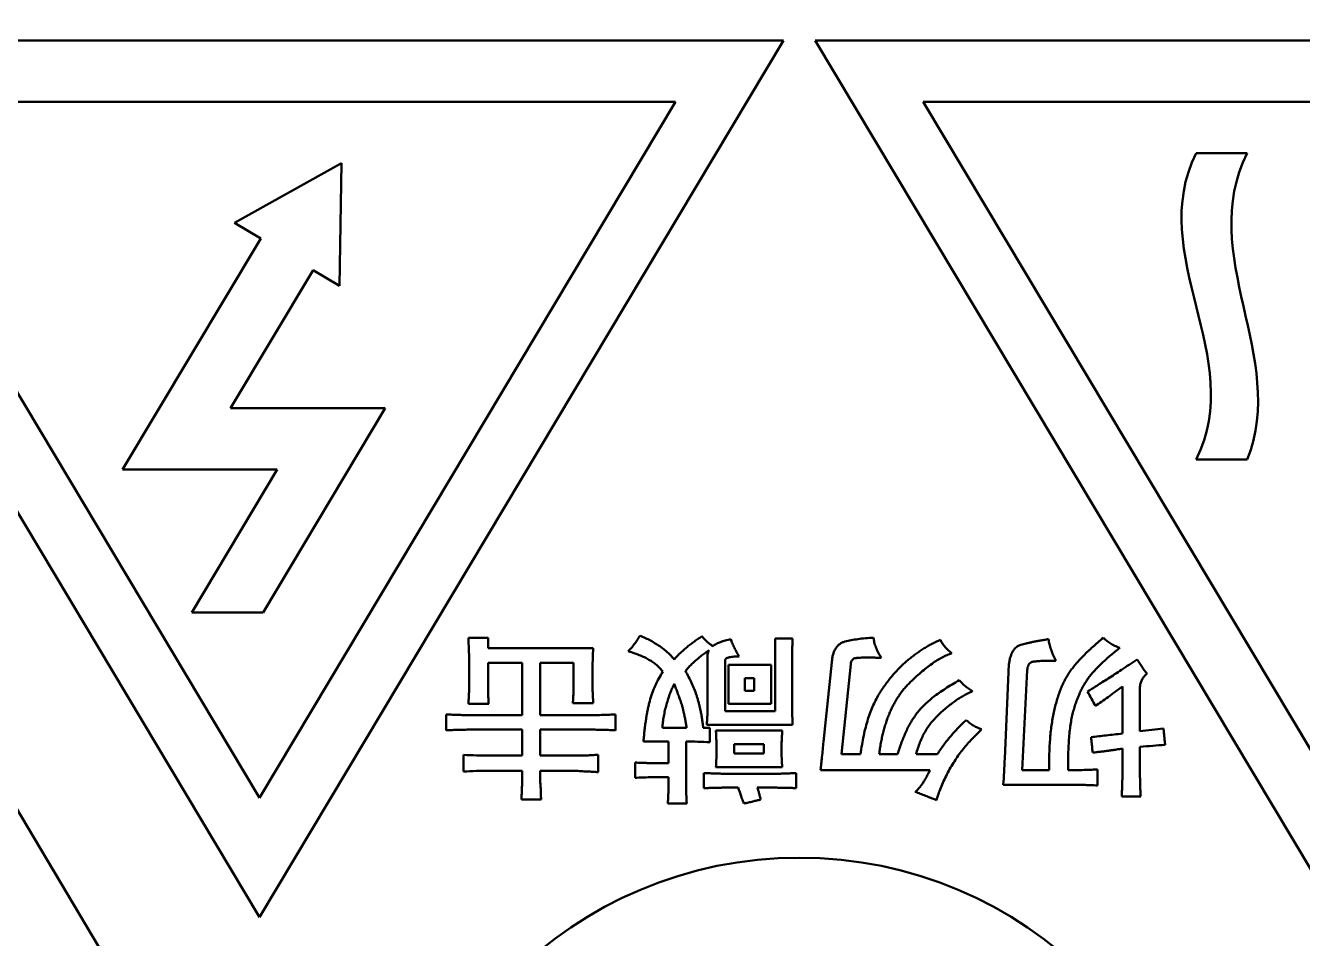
# Model space of a CAD drawing. Header units: millimetres. Extents: x 845401 to 948039, y 511594 to 550263.
# Drawn here: x 914092.44 to 914102.45, y 544575.78 to 544582.93 of the extents above; entities that cross this region are included whole.
import ezdxf

# ---------------------------------------------------------------- set-up
doc = ezdxf.new("R2010")
doc.units = ezdxf.units.MM
doc.layers.add('可见 (ISO)', color=7, linetype='Continuous', lineweight=50)

# ---------------------------------------------------------------- blocks, each defined once
blk = doc.blocks.new('A$C2A4E01FC')
at = {"layer": '可见 (ISO)', "color": 251}
for p, q in [((1739.756, 545.119), (1731.491, 558.935)), ((1733.478, 557.951), (1741.691, 557.951)), ((1737.585, 551.086), (1733.478, 557.951)), ((1741.691, 557.951), (1737.585, 551.086)), ((1741.939, 557.951), (1750.153, 557.951)), ((1746.046, 551.086), (1741.939, 557.951)), ((1737.585, 552.021), (1734.324, 557.471)), ((1734.324, 557.471), (1740.845, 557.471)), ((1740.845, 557.471), (1737.585, 552.021)), ((1746.046, 552.021), (1742.785, 557.471)), ((1742.785, 557.471), (1749.306, 557.471)), ((1744.926, 557.071), (1745.326, 557.071)), ((1737.389, 556.524), (1738.227, 556.991)), ((1738.227, 556.991), (1738.212, 556.031)), ((1737.595, 556.401), (1737.389, 556.524)), ((1736.512, 554.591), (1737.595, 556.401)), ((1738.006, 556.154), (1737.358, 555.071)), ((1738.212, 556.031), (1738.006, 556.154)), ((1737.358, 555.071), (1738.57, 555.071)), ((1738.57, 555.071), (1737.613, 553.471)), ((1745.326, 554.671), (1744.926, 554.671)), ((1737.724, 554.591), (1736.512, 554.591)), ((1737.054, 553.471), (1737.724, 554.591)), ((1737.613, 553.471), (1737.054, 553.471)), ((1739.222, 553.274), (1739.376, 553.274)), ((1739.376, 553.274), (1739.376, 553.192)), ((1741.625, 552.7), (1741.625, 553.268)), ((1741.625, 553.268), (1741.763, 553.268)), ((1739.376, 553.192), (1740.2, 553.192)), ((1741.096, 552.769), (1741.096, 553.129)), ((1739.227, 552.867), (1739.227, 553.097)), ((1739.642, 553.078), (1739.376, 553.078)), ((1739.376, 553.078), (1739.376, 552.867)), ((1739.642, 552.668), (1739.642, 553.078)), ((1740.046, 553.078), (1739.785, 553.078)), ((1739.785, 553.078), (1739.785, 552.668)), ((1740.046, 552.873), (1740.046, 553.078)), ((1740.195, 553.042), (1740.195, 552.873)), ((1741.234, 553.097), (1741.234, 552.7)), ((1741.26, 553.061), (1741.594, 553.061)), ((1741.26, 552.756), (1741.26, 553.061)), ((1741.594, 553.061), (1741.594, 552.756)), ((1741.758, 553.086), (1741.758, 552.775)), ((1742.004, 552.459), (1742.069, 553.082)), ((1742.218, 553.068), (1742.147, 552.362)), ((1743.425, 552.327), (1743.458, 553.066)), ((1741.387, 552.958), (1741.462, 552.958)), ((1741.387, 552.859), (1741.387, 552.958)), ((1741.462, 552.958), (1741.462, 552.859)), ((1743.601, 553.02), (1743.563, 552.236)), ((1741.462, 552.859), (1741.387, 552.859)), ((1744.347, 552.523), (1744.347, 552.892)), ((1744.485, 552.889), (1744.485, 552.542)), ((1739.381, 552.756), (1739.222, 552.756)), ((1740.2, 552.761), (1740.041, 552.761)), ((1741.594, 552.756), (1741.26, 552.756)), ((1739.047, 552.548), (1739.047, 552.673)), ((1739.253, 552.668), (1739.642, 552.668)), ((1739.785, 552.668), (1740.165, 552.668)), ((1740.375, 552.673), (1740.375, 552.548)), ((1741.234, 552.7), (1741.625, 552.7)), ((1739.642, 552.554), (1739.253, 552.554)), ((1739.642, 552.351), (1739.642, 552.554)), ((1740.171, 552.554), (1739.785, 552.554)), ((1739.785, 552.554), (1739.785, 552.351)), ((1740.932, 552.569), (1740.742, 552.569)), ((1741.063, 552.569), (1741.114, 552.569)), ((1741.763, 552.592), (1741.09, 552.592)), ((1741.114, 552.569), (1741.114, 552.456)), ((1741.161, 552.548), (1741.681, 552.548)), ((1740.79, 552.461), (1740.593, 552.461)), ((1740.79, 552.291), (1740.79, 552.461)), ((1740.928, 552.461), (1740.928, 552.125)), ((1741.305, 552.439), (1741.538, 552.439)), ((1741.305, 552.367), (1741.305, 552.439)), ((1741.538, 552.439), (1741.538, 552.367)), ((1739.183, 552.226), (1739.183, 552.356)), ((1739.384, 552.351), (1739.642, 552.351)), ((1739.785, 552.351), (1740.051, 552.351)), ((1740.238, 552.356), (1740.238, 552.221)), ((1741.538, 552.367), (1741.305, 552.367)), ((1742.147, 552.362), (1742.295, 552.362)), ((1742.442, 552.362), (1742.586, 552.362)), ((1742.731, 552.362), (1742.896, 552.362)), ((1744.347, 552.196), (1744.347, 552.406)), ((1744.485, 552.419), (1744.485, 552.201)), ((1739.642, 552.232), (1739.384, 552.232)), ((1739.642, 552.136), (1739.642, 552.232)), ((1740.055, 552.232), (1739.785, 552.232)), ((1739.785, 552.232), (1739.785, 552.137)), ((1740.528, 552.177), (1740.528, 552.296)), ((1741.681, 552.259), (1741.161, 552.259)), ((1742.839, 552.237), (1741.982, 552.237)), ((1743.563, 552.236), (1743.774, 552.236)), ((1744.152, 552.242), (1744.152, 552.117)), ((1741.068, 552.095), (1741.068, 552.214)), ((1741.248, 552.209), (1741.63, 552.209)), ((1741.791, 552.214), (1741.791, 552.095)), ((1743.937, 552.122), (1743.414, 552.122)), ((1744.491, 552.03), (1744.342, 552.03)), ((1739.791, 552.008), (1739.637, 552.008)), ((1740.933, 551.975), (1740.784, 551.975))]:
    blk.add_line(p, q, dxfattribs=at)
for centre, radius in [((1742.3, 551.351), 28), ((1742.3, 551.351), 19.758), ((1741.815, 548.351), 3.2)]:
    blk.add_circle(centre, radius, dxfattribs=at)
for points in [[(1744.926, 554.671), (1745.326, 555.471), (1744.526, 556.271), (1744.926, 557.071)], [(1745.326, 557.071), (1744.926, 556.271), (1745.646, 555.471), (1745.326, 554.671)]]:
    blk.add_open_spline(points, degree=3, dxfattribs=at)
for points, knots in [([(1739.227, 553.097), (1739.227, 553.126), (1739.226, 553.185), (1739.223, 553.244), (1739.222, 553.274)], [0, 0, 0, 0, 0.0000879939, 0.0001770924, 0.0001770924, 0.0001770924, 0.0001770924]), ([(1740.473, 553.168), (1740.482, 553.177), (1740.499, 553.193), (1740.523, 553.223), (1740.546, 553.255), (1740.559, 553.278), (1740.566, 553.29)], [0, 0, 0, 0, 0.0000354216, 0.0000727702, 0.0001121196, 0.0001537308, 0.0001537308, 0.0001537308, 0.0001537308]), ([(1740.566, 553.29), (1740.58, 553.284), (1740.609, 553.272), (1740.649, 553.252), (1740.686, 553.23), (1740.721, 553.208), (1740.753, 553.184), (1740.783, 553.159), (1740.81, 553.133), (1740.826, 553.114), (1740.834, 553.104)], [0, 0, 0, 0, 0.0000467652, 0.0000914556, 0.0001345569, 0.000175907, 0.0002160445, 0.0002545614, 0.0002922208, 0.0003287797, 0.0003287797, 0.0003287797, 0.0003287797]), ([(1740.834, 553.104), (1740.841, 553.112), (1740.855, 553.128), (1740.878, 553.15), (1740.903, 553.173), (1740.929, 553.196), (1740.957, 553.218), (1740.987, 553.24), (1741.018, 553.263), (1741.04, 553.277), (1741.052, 553.285)], [0, 0, 0, 0, 0.0000310585, 0.000063109, 0.0000964965, 0.0001311345, 0.0001671725, 0.0002042576, 0.0002428423, 0.0002829561, 0.0002829561, 0.0002829561, 0.0002829561]), ([(1741.052, 553.285), (1741.058, 553.278), (1741.064, 553.271), (1741.071, 553.264), (1741.078, 553.257), (1741.086, 553.25), (1741.093, 553.243), (1741.102, 553.236), (1741.11, 553.229), (1741.119, 553.222), (1741.125, 553.217), (1741.131, 553.212), (1741.137, 553.207)], [0, 0, 0, 0, 0.0000285649, 0.0000285649, 0.0000285649, 0.0000591682, 0.0000591682, 0.0000591682, 0.0000919283, 0.0000919283, 0.0000919283, 0.0001154165, 0.0001154165, 0.0001154165, 0.0001154165]), ([(1741.137, 553.207), (1741.146, 553.215), (1741.156, 553.221), (1741.167, 553.226), (1741.177, 553.232), (1741.188, 553.236), (1741.198, 553.24), (1741.21, 553.245), (1741.223, 553.249), (1741.235, 553.252), (1741.249, 553.256), (1741.264, 553.26), (1741.278, 553.263)], [0, 0, 0, 0, 0.0000352019, 0.0000352019, 0.0000352019, 0.0000693498, 0.0000693498, 0.0000693498, 0.000108195, 0.000108195, 0.000108195, 0.0001518657, 0.0001518657, 0.0001518657, 0.0001518657]), ([(1741.278, 553.263), (1741.282, 553.252), (1741.291, 553.229), (1741.307, 553.195), (1741.324, 553.161), (1741.336, 553.139), (1741.343, 553.127)], [0, 0, 0, 0, 0.0000359717, 0.000073135, 0.0001111976, 0.0001504894, 0.0001504894, 0.0001504894, 0.0001504894]), ([(1741.763, 553.268), (1741.762, 553.251), (1741.761, 553.217), (1741.759, 553.169), (1741.758, 553.126), (1741.758, 553.098), (1741.758, 553.086)], [0, 0, 0, 0, 0.0000532109, 0.0001014638, 0.0001445376, 0.0001826603, 0.0001826603, 0.0001826603, 0.0001826603]), ([(1742.069, 553.082), (1742.071, 553.093), (1742.073, 553.113), (1742.079, 553.143), (1742.089, 553.168), (1742.1, 553.191), (1742.114, 553.21), (1742.132, 553.225), (1742.151, 553.237), (1742.181, 553.247), (1742.223, 553.255), (1742.276, 553.264), (1742.335, 553.27), (1742.376, 553.273), (1742.397, 553.274)], [0, 0, 0, 0, 0.0000323115, 0.0000616457, 0.0000884088, 0.0001129108, 0.0001359192, 0.0001579067, 0.0001801056, 0.0002027606, 0.000251636, 0.0003048695, 0.0003630326, 0.0004258423, 0.0004258423, 0.0004258423, 0.0004258423]), ([(1742.295, 552.362), (1742.299, 552.387), (1742.306, 552.436), (1742.319, 552.507), (1742.335, 552.573), (1742.352, 552.635), (1742.372, 552.693), (1742.394, 552.746), (1742.418, 552.795), (1742.444, 552.84), (1742.471, 552.881), (1742.499, 552.92), (1742.527, 552.956), (1742.556, 552.991), (1742.586, 553.024), (1742.616, 553.054), (1742.646, 553.083), (1742.678, 553.109), (1742.709, 553.133), (1742.74, 553.156), (1742.771, 553.177), (1742.801, 553.196), (1742.831, 553.214), (1742.862, 553.23), (1742.891, 553.245), (1742.911, 553.253), (1742.921, 553.257)], [0, 0, 0, 0, 0.000076047, 0.000147981, 0.000216115, 0.000280583, 0.000341347, 0.000398789, 0.000453039, 0.000504359, 0.000553537, 0.000601369, 0.000647627, 0.000692822, 0.000736708, 0.000779375, 0.000821199, 0.000861832, 0.000901461, 0.000939768, 0.000977124, 0.001013231, 0.001048127, 0.001082216, 0.00111528, 0.001147378, 0.001147378, 0.001147378, 0.001147378]), ([(1742.397, 553.274), (1742.398, 553.268), (1742.399, 553.256), (1742.403, 553.238), (1742.408, 553.219), (1742.415, 553.2), (1742.424, 553.18), (1742.434, 553.159), (1742.445, 553.138), (1742.454, 553.124), (1742.458, 553.116)], [0, 0, 0, 0, 0.0000174152, 0.0000358797, 0.000055335, 0.0000758146, 0.0000974628, 0.0001202652, 0.0001443658, 0.0001698911, 0.0001698911, 0.0001698911, 0.0001698911]), ([(1742.921, 553.257), (1742.925, 553.249), (1742.934, 553.231), (1742.954, 553.206), (1742.979, 553.178), (1742.999, 553.161), (1743.01, 553.152)], [0, 0, 0, 0, 0.0000277842, 0.0000598213, 0.000096631, 0.0001384181, 0.0001384181, 0.0001384181, 0.0001384181]), ([(1743.458, 553.066), (1743.459, 553.076), (1743.462, 553.096), (1743.47, 553.124), (1743.478, 553.148), (1743.489, 553.169), (1743.502, 553.187), (1743.516, 553.202), (1743.533, 553.212), (1743.552, 553.219), (1743.572, 553.224), (1743.594, 553.23), (1743.619, 553.235), (1743.645, 553.241), (1743.673, 553.246), (1743.703, 553.252), (1743.735, 553.257), (1743.757, 553.261), (1743.768, 553.263)], [0, 0, 0, 0, 0.0000314808, 0.0000601659, 0.0000858045, 0.0001091701, 0.0001308098, 0.0001508825, 0.0001703963, 0.0001898004, 0.0002106546, 0.000233303, 0.0002579548, 0.0002844591, 0.0003129779, 0.0003435167, 0.0003758775, 0.0004103003, 0.0004103003, 0.0004103003, 0.0004103003]), ([(1743.768, 553.263), (1743.77, 553.249), (1743.776, 553.222), (1743.788, 553.18), (1743.804, 553.137), (1743.818, 553.109), (1743.825, 553.094)], [0, 0, 0, 0, 0.0000409332, 0.0000842065, 0.000129767, 0.0001778946, 0.0001778946, 0.0001778946, 0.0001778946]), ([(1743.774, 552.236), (1743.774, 552.258), (1743.773, 552.302), (1743.774, 552.367), (1743.777, 552.429), (1743.781, 552.488), (1743.786, 552.545), (1743.794, 552.6), (1743.802, 552.652), (1743.812, 552.702), (1743.824, 552.749), (1743.836, 552.794), (1743.851, 552.836), (1743.865, 552.876), (1743.882, 552.914), (1743.899, 552.949), (1743.918, 552.981), (1743.939, 553.012), (1743.961, 553.042), (1743.986, 553.072), (1744.014, 553.104), (1744.045, 553.136), (1744.079, 553.169), (1744.116, 553.203), (1744.156, 553.238), (1744.183, 553.262), (1744.198, 553.274)], [0, 0, 0, 0, 0.000066856, 0.000131448, 0.000193398, 0.000253158, 0.000310584, 0.000365739, 0.000418656, 0.000469401, 0.000518044, 0.000564809, 0.000609375, 0.000652144, 0.000693165, 0.000732383, 0.000770108, 0.000806276, 0.000843128, 0.000882413, 0.000924498, 0.000969152, 0.001016573, 0.001066794, 0.001119999, 0.001175929, 0.001175929, 0.001175929, 0.001175929]), ([(1744.198, 553.274), (1744.206, 553.266), (1744.222, 553.25), (1744.252, 553.23), (1744.287, 553.21), (1744.313, 553.2), (1744.327, 553.194)], [0, 0, 0, 0, 0.0000325217, 0.0000687684, 0.0001087011, 0.0001529981, 0.0001529981, 0.0001529981, 0.0001529981]), ([(1740.2, 553.192), (1740.199, 553.166), (1740.196, 553.116), (1740.195, 553.066), (1740.195, 553.042)], [0, 0, 0, 0, 0.0000769726, 0.0001499338, 0.0001499338, 0.0001499338, 0.0001499338]), ([(1740.746, 553.009), (1740.74, 553.017), (1740.726, 553.034), (1740.701, 553.056), (1740.675, 553.077), (1740.645, 553.098), (1740.61, 553.117), (1740.57, 553.135), (1740.524, 553.152), (1740.491, 553.163), (1740.473, 553.168)], [0, 0, 0, 0, 0.0000313877, 0.00006389, 0.0000975969, 0.00013288, 0.0001714548, 0.0002150375, 0.0002639586, 0.0003180704, 0.0003180704, 0.0003180704, 0.0003180704]), ([(1741.109, 553.176), (1741.099, 553.17), (1741.089, 553.163), (1741.079, 553.156), (1741.069, 553.149), (1741.059, 553.141), (1741.049, 553.134), (1741.039, 553.126), (1741.029, 553.118), (1741.02, 553.11), (1741.01, 553.103), (1741.001, 553.095), (1740.993, 553.087), (1740.984, 553.079), (1740.975, 553.071), (1740.967, 553.063), (1740.959, 553.055), (1740.952, 553.047), (1740.944, 553.038), (1740.937, 553.03), (1740.929, 553.022), (1740.922, 553.014)], [0, 0, 0, 0, 0.0000358777, 0.0000358777, 0.0000358777, 0.0000740477, 0.0000740477, 0.0000740477, 0.0001112877, 0.0001112877, 0.0001112877, 0.0001470778, 0.0001470778, 0.0001470778, 0.0001819226, 0.0001819226, 0.0001819226, 0.0002157437, 0.0002157437, 0.0002157437, 0.0002486061, 0.0002486061, 0.0002486061, 0.0002486061]), ([(1741.096, 553.129), (1741.096, 553.137), (1741.097, 553.153), (1741.104, 553.168), (1741.108, 553.176), (1741.109, 553.176)], [0, 0, 0, 0, 0.00002339057, 0.00004617192, 0.00004964527, 0.00004964527, 0.00004964527, 0.00004964527]), ([(1741.343, 553.127), (1741.334, 553.127), (1741.318, 553.127), (1741.296, 553.126), (1741.277, 553.123), (1741.262, 553.12), (1741.25, 553.116), (1741.241, 553.111), (1741.235, 553.104), (1741.234, 553.099), (1741.234, 553.097)], [0, 0, 0, 0, 0.0000255685, 0.0000478816, 0.0000668055, 0.0000826163, 0.0000951402, 0.0001052173, 0.0001132685, 0.0001206706, 0.0001206706, 0.0001206706, 0.0001206706]), ([(1743.01, 553.152), (1742.997, 553.148), (1742.972, 553.139), (1742.934, 553.12), (1742.895, 553.097), (1742.854, 553.07), (1742.811, 553.038), (1742.767, 553.002), (1742.722, 552.961), (1742.683, 552.924), (1742.652, 552.892), (1742.63, 552.866), (1742.609, 552.838), (1742.589, 552.81), (1742.571, 552.78), (1742.553, 552.748), (1742.537, 552.716), (1742.522, 552.682), (1742.507, 552.646), (1742.495, 552.61), (1742.483, 552.572), (1742.472, 552.532), (1742.463, 552.492), (1742.454, 552.45), (1742.447, 552.406), (1742.444, 552.377), (1742.442, 552.362)], [0, 0, 0, 0, 0.000038899, 0.000080899, 0.000126286, 0.000175459, 0.000228422, 0.00028545, 0.000346551, 0.000411937, 0.000445729, 0.000479902, 0.000514253, 0.000549038, 0.00058429, 0.000620151, 0.000656527, 0.000693764, 0.000731926, 0.000770545, 0.000810407, 0.00085117, 0.000892781, 0.000935628, 0.000979435, 0.001024516, 0.001024516, 0.001024516, 0.001024516]), ([(1744.327, 553.194), (1744.315, 553.185), (1744.292, 553.167), (1744.258, 553.139), (1744.227, 553.112), (1744.197, 553.085), (1744.169, 553.058), (1744.143, 553.032), (1744.12, 553.006), (1744.097, 552.98), (1744.077, 552.953), (1744.058, 552.924), (1744.04, 552.894), (1744.022, 552.861), (1744.007, 552.826), (1743.992, 552.789), (1743.978, 552.751), (1743.965, 552.709), (1743.954, 552.665), (1743.944, 552.617), (1743.937, 552.564), (1743.93, 552.507), (1743.926, 552.445), (1743.923, 552.379), (1743.922, 552.309), (1743.922, 552.261), (1743.923, 552.236)], [0, 0, 0, 0, 0.000045078, 0.00008858, 0.00013053, 0.000170663, 0.00020901, 0.000245747, 0.000280916, 0.000314705, 0.000348103, 0.000382411, 0.000418086, 0.000454881, 0.000493168, 0.000532753, 0.000573899, 0.000616612, 0.000662164, 0.00071137, 0.000764725, 0.000822188, 0.000883791, 0.000949826, 0.001019928, 0.00109456, 0.00109456, 0.00109456, 0.00109456]), ([(1742.458, 553.116), (1742.444, 553.117), (1742.417, 553.118), (1742.379, 553.118), (1742.346, 553.118), (1742.318, 553.118), (1742.294, 553.118), (1742.275, 553.116), (1742.261, 553.115), (1742.249, 553.113), (1742.237, 553.107), (1742.227, 553.097), (1742.221, 553.084), (1742.219, 553.074), (1742.218, 553.068)], [0, 0, 0, 0, 0.0000426015, 0.0000804586, 0.0001135799, 0.0001419697, 0.0001654296, 0.0001843959, 0.0001984812, 0.0002079643, 0.0002217643, 0.0002352933, 0.0002496465, 0.0002659138, 0.0002659138, 0.0002659138, 0.0002659138]), ([(1743.825, 553.094), (1743.812, 553.094), (1743.788, 553.094), (1743.755, 553.094), (1743.725, 553.093), (1743.699, 553.092), (1743.678, 553.09), (1743.66, 553.088), (1743.646, 553.086), (1743.634, 553.083), (1743.621, 553.075), (1743.611, 553.061), (1743.603, 553.042), (1743.602, 553.027), (1743.601, 553.02)], [0, 0, 0, 0, 0.000037775, 0.0000714267, 0.0001011623, 0.000126788, 0.0001485246, 0.0001663961, 0.0001802076, 0.0001900747, 0.000206005, 0.0002229325, 0.0002426732, 0.0002663257, 0.0002663257, 0.0002663257, 0.0002663257]), ([(1744.074, 552.854), (1744.086, 552.861), (1744.11, 552.875), (1744.148, 552.899), (1744.191, 552.926), (1744.237, 552.956), (1744.288, 552.988), (1744.343, 553.025), (1744.402, 553.063), (1744.443, 553.09), (1744.464, 553.104)], [0, 0, 0, 0, 0.0000399303, 0.0000848133, 0.0001351783, 0.0001903939, 0.0002510319, 0.0003165246, 0.0003875028, 0.0004634509, 0.0004634509, 0.0004634509, 0.0004634509]), ([(1744.464, 553.104), (1744.471, 553.093), (1744.483, 553.072), (1744.503, 553.042), (1744.521, 553.015), (1744.534, 553), (1744.54, 552.992)], [0, 0, 0, 0, 0.0000390956, 0.0000747129, 0.0001069644, 0.0001355817, 0.0001355817, 0.0001355817, 0.0001355817]), ([(1740.593, 552.461), (1740.595, 552.477), (1740.598, 552.508), (1740.603, 552.553), (1740.608, 552.596), (1740.614, 552.636), (1740.62, 552.675), (1740.627, 552.711), (1740.635, 552.745), (1740.645, 552.788), (1740.661, 552.839), (1740.685, 552.898), (1740.713, 552.955), (1740.735, 552.991), (1740.746, 553.009)], [0, 0, 0, 0, 0.0000475247, 0.0000930552, 0.0001363759, 0.0001777321, 0.0002169057, 0.0002539512, 0.0002890549, 0.0003220864, 0.0003858871, 0.0004493237, 0.0005130035, 0.0005773319, 0.0005773319, 0.0005773319, 0.0005773319]), ([(1740.922, 553.014), (1740.931, 552.998), (1740.948, 552.968), (1740.971, 552.921), (1740.991, 552.873), (1741.007, 552.833), (1741.017, 552.799), (1741.025, 552.772), (1741.032, 552.743), (1741.04, 552.712), (1741.046, 552.679), (1741.052, 552.644), (1741.058, 552.608), (1741.061, 552.582), (1741.063, 552.569)], [0, 0, 0, 0, 0.0000527255, 0.0001047619, 0.0001565173, 0.0002077356, 0.000234112, 0.0002623992, 0.000292317, 0.0003239907, 0.0003575528, 0.0003928997, 0.0004302101, 0.0004692941, 0.0004692941, 0.0004692941, 0.0004692941]), ([(1742.586, 552.362), (1742.591, 552.378), (1742.601, 552.409), (1742.616, 552.455), (1742.634, 552.498), (1742.652, 552.54), (1742.671, 552.579), (1742.692, 552.616), (1742.714, 552.65), (1742.737, 552.683), (1742.764, 552.715), (1742.794, 552.747), (1742.829, 552.779), (1742.868, 552.811), (1742.912, 552.843), (1742.96, 552.876), (1743.013, 552.909), (1743.05, 552.93), (1743.069, 552.941)], [0, 0, 0, 0, 0.0000503561, 0.0000986801, 0.0001455744, 0.0001907761, 0.0002345474, 0.0002768066, 0.0003178242, 0.0003576462, 0.0003982821, 0.0004420933, 0.0004894441, 0.0005402062, 0.0005946784, 0.0006529793, 0.0007150305, 0.0007811869, 0.0007811869, 0.0007811869, 0.0007811869]), ([(1743.069, 552.941), (1743.076, 552.934), (1743.089, 552.919), (1743.113, 552.897), (1743.142, 552.876), (1743.163, 552.862), (1743.173, 552.855)], [0, 0, 0, 0, 0.0000285582, 0.000060646, 0.000096197, 0.0001356149, 0.0001356149, 0.0001356149, 0.0001356149]), ([(1744.54, 552.992), (1744.535, 552.988), (1744.527, 552.98), (1744.516, 552.968), (1744.507, 552.955), (1744.499, 552.942), (1744.493, 552.929), (1744.489, 552.916), (1744.486, 552.903), (1744.485, 552.894), (1744.485, 552.889)], [0, 0, 0, 0, 0.0000177707, 0.0000345505, 0.0000501634, 0.0000651411, 0.0000794259, 0.0000932365, 0.0001066877, 0.0001201009, 0.0001201009, 0.0001201009, 0.0001201009]), ([(1739.222, 552.756), (1739.222, 552.763), (1739.223, 552.776), (1739.224, 552.794), (1739.225, 552.811), (1739.226, 552.825), (1739.226, 552.839), (1739.227, 552.85), (1739.227, 552.859), (1739.227, 552.865), (1739.227, 552.867)], [0, 0, 0, 0, 0.0000204369, 0.0000388174, 0.0000555281, 0.0000703869, 0.0000833831, 0.0000947236, 0.0001039984, 0.0001116224, 0.0001116224, 0.0001116224, 0.0001116224]), ([(1739.376, 552.867), (1739.376, 552.861), (1739.376, 552.846), (1739.377, 552.822), (1739.379, 552.791), (1739.38, 552.768), (1739.381, 552.756)], [0, 0, 0, 0, 0.0000187537, 0.0000437053, 0.0000746545, 0.0001116176, 0.0001116176, 0.0001116176, 0.0001116176]), ([(1740.041, 552.761), (1740.041, 552.769), (1740.042, 552.782), (1740.043, 552.801), (1740.044, 552.819), (1740.045, 552.834), (1740.045, 552.847), (1740.046, 552.857), (1740.046, 552.866), (1740.046, 552.871), (1740.046, 552.873)], [0, 0, 0, 0, 0.0000214656, 0.0000408744, 0.0000579969, 0.0000730617, 0.000086058, 0.0000967809, 0.0001052317, 0.0001116195, 0.0001116195, 0.0001116195, 0.0001116195]), ([(1740.195, 552.873), (1740.195, 552.871), (1740.195, 552.866), (1740.195, 552.857), (1740.196, 552.847), (1740.196, 552.834), (1740.197, 552.819), (1740.198, 552.802), (1740.199, 552.782), (1740.2, 552.769), (1740.2, 552.761)], [0, 0, 0, 0, 0.0000063866, 0.0000148434, 0.0000253584, 0.0000383523, 0.0000534142, 0.0000705336, 0.0000899388, 0.0001116061, 0.0001116061, 0.0001116061, 0.0001116061]), ([(1740.742, 552.569), (1740.743, 552.584), (1740.746, 552.614), (1740.753, 552.659), (1740.762, 552.705), (1740.774, 552.751), (1740.788, 552.796), (1740.802, 552.838), (1740.818, 552.878), (1740.83, 552.902), (1740.836, 552.914)], [0, 0, 0, 0, 0.0000443516, 0.0000898609, 0.0001366079, 0.000184604, 0.0002318608, 0.0002765079, 0.000318825, 0.0003584501, 0.0003584501, 0.0003584501, 0.0003584501]), ([(1740.836, 552.914), (1740.839, 552.904), (1740.846, 552.884), (1740.858, 552.852), (1740.87, 552.818), (1740.881, 552.788), (1740.89, 552.762), (1740.897, 552.741), (1740.903, 552.717), (1740.909, 552.691), (1740.915, 552.664), (1740.921, 552.634), (1740.927, 552.602), (1740.93, 552.581), (1740.932, 552.569)], [0, 0, 0, 0, 0.0000316954, 0.0000658043, 0.0001018142, 0.0001402378, 0.0001609756, 0.0001836104, 0.0002079715, 0.0002344792, 0.0002627505, 0.0002930403, 0.0003250773, 0.0003593503, 0.0003593503, 0.0003593503, 0.0003593503]), ([(1743.173, 552.855), (1743.163, 552.85), (1743.141, 552.84), (1743.109, 552.824), (1743.077, 552.805), (1743.045, 552.784), (1743.012, 552.76), (1742.979, 552.735), (1742.946, 552.707), (1742.913, 552.678), (1742.881, 552.646), (1742.851, 552.612), (1742.824, 552.576), (1742.8, 552.537), (1742.779, 552.497), (1742.76, 552.454), (1742.744, 552.409), (1742.735, 552.378), (1742.731, 552.362)], [0, 0, 0, 0, 0.0000348475, 0.0000705966, 0.0001078006, 0.0001465417, 0.0001865572, 0.0002281309, 0.0002712813, 0.0003159316, 0.0003612333, 0.0004063679, 0.0004514419, 0.000496818, 0.0005426122, 0.0005893814, 0.0006370774, 0.0006859167, 0.0006859167, 0.0006859167, 0.0006859167]), ([(1744.135, 552.74), (1744.126, 552.758), (1744.106, 552.797), (1744.085, 552.835), (1744.074, 552.854)], [0, 0, 0, 0, 0.0000634034, 0.0001295309, 0.0001295309, 0.0001295309, 0.0001295309]), ([(1744.347, 552.892), (1744.328, 552.878), (1744.291, 552.85), (1744.236, 552.81), (1744.185, 552.773), (1744.151, 552.75), (1744.135, 552.74)], [0, 0, 0, 0, 0.0000722442, 0.0001400846, 0.0002030353, 0.0002616171, 0.0002616171, 0.0002616171, 0.0002616171]), ([(1741.09, 552.592), (1741.091, 552.606), (1741.093, 552.633), (1741.095, 552.677), (1741.096, 552.722), (1741.096, 552.753), (1741.096, 552.769)], [0, 0, 0, 0, 0.0000406625, 0.0000837535, 0.0001292971, 0.000177097, 0.000177097, 0.000177097, 0.000177097]), ([(1741.758, 552.775), (1741.758, 552.762), (1741.758, 552.735), (1741.759, 552.692), (1741.761, 552.644), (1741.762, 552.61), (1741.763, 552.592)], [0, 0, 0, 0, 0.0000377089, 0.0000807806, 0.0001290313, 0.0001826515, 0.0001826515, 0.0001826515, 0.0001826515]), ([(1739.047, 552.673), (1739.063, 552.672), (1739.097, 552.671), (1739.148, 552.669), (1739.2, 552.668), (1739.235, 552.668), (1739.253, 552.668)], [0, 0, 0, 0, 0.0000495055, 0.0001002293, 0.0001527802, 0.0002065626, 0.0002065626, 0.0002065626, 0.0002065626]), ([(1740.165, 552.668), (1740.184, 552.668), (1740.222, 552.668), (1740.276, 552.669), (1740.327, 552.671), (1740.359, 552.672), (1740.375, 552.673)], [0, 0, 0, 0, 0.0000574913, 0.0001116905, 0.0001624144, 0.0002098617, 0.0002098617, 0.0002098617, 0.0002098617]), ([(1742.896, 552.362), (1742.913, 552.386), (1742.946, 552.435), (1743.002, 552.504), (1743.06, 552.569), (1743.103, 552.609), (1743.124, 552.629)], [0, 0, 0, 0, 0.0000886928, 0.0001765599, 0.000264162, 0.0003516576, 0.0003516576, 0.0003516576, 0.0003516576]), ([(1743.124, 552.629), (1743.133, 552.621), (1743.151, 552.605), (1743.181, 552.585), (1743.212, 552.569), (1743.234, 552.561), (1743.244, 552.557)], [0, 0, 0, 0, 0.0000366123, 0.0000722621, 0.0001072387, 0.000141949, 0.000141949, 0.000141949, 0.000141949]), ([(1739.253, 552.554), (1739.235, 552.554), (1739.2, 552.554), (1739.147, 552.553), (1739.096, 552.551), (1739.063, 552.549), (1739.047, 552.548)], [0, 0, 0, 0, 0.0000543991, 0.0001069523, 0.0001576677, 0.0002065645, 0.0002065645, 0.0002065645, 0.0002065645]), ([(1740.375, 552.548), (1740.36, 552.549), (1740.328, 552.551), (1740.278, 552.553), (1740.225, 552.554), (1740.189, 552.554), (1740.171, 552.554)], [0, 0, 0, 0, 0.0000464238, 0.0000961057, 0.0001486548, 0.000204492, 0.000204492, 0.000204492, 0.000204492]), ([(1741.167, 552.403), (1741.167, 552.414), (1741.166, 552.437), (1741.165, 552.472), (1741.164, 552.509), (1741.162, 552.535), (1741.161, 552.548)], [0, 0, 0, 0, 0.0000331774, 0.0000684278, 0.0001053485, 0.0001443587, 0.0001443587, 0.0001443587, 0.0001443587]), ([(1741.681, 552.548), (1741.681, 552.533), (1741.679, 552.506), (1741.677, 552.466), (1741.676, 552.431), (1741.676, 552.408), (1741.676, 552.398)], [0, 0, 0, 0, 0.0000431374, 0.0000823235, 0.0001179867, 0.0001499287, 0.0001499287, 0.0001499287, 0.0001499287]), ([(1743.244, 552.557), (1743.23, 552.542), (1743.201, 552.515), (1743.161, 552.473), (1743.125, 552.433), (1743.091, 552.392), (1743.06, 552.35), (1743.03, 552.305), (1743, 552.256), (1742.972, 552.204), (1742.946, 552.151), (1742.924, 552.099), (1742.905, 552.05), (1742.895, 552.018), (1742.89, 552.002)], [0, 0, 0, 0, 0.0000611682, 0.0001189864, 0.0001736594, 0.0002251228, 0.0002766095, 0.0003309458, 0.0003884425, 0.0004491242, 0.0005093215, 0.0005657067, 0.0006183086, 0.0006671414, 0.0006671414, 0.0006671414, 0.0006671414]), ([(1744.102, 552.495), (1744.142, 552.5), (1744.223, 552.51), (1744.305, 552.518), (1744.347, 552.523)], [0, 0, 0, 0, 0.0001203055, 0.0002471634, 0.0002471634, 0.0002471634, 0.0002471634]), ([(1744.485, 552.542), (1744.516, 552.546), (1744.578, 552.553), (1744.639, 552.56), (1744.67, 552.564)], [0, 0, 0, 0, 0.00009316, 0.0001857062, 0.0001857062, 0.0001857062, 0.0001857062]), ([(1744.67, 552.564), (1744.671, 552.552), (1744.673, 552.528), (1744.676, 552.494), (1744.679, 552.464), (1744.681, 552.444), (1744.682, 552.435)], [0, 0, 0, 0, 0.0000370303, 0.0000709639, 0.0001018208, 0.0001293563, 0.0001293563, 0.0001293563, 0.0001293563]), ([(1741.114, 552.456), (1741.082, 552.457), (1741.02, 552.46), (1740.958, 552.461), (1740.928, 552.461)], [0, 0, 0, 0, 0.0000940418, 0.0001857469, 0.0001857469, 0.0001857469, 0.0001857469]), ([(1741.982, 552.237), (1741.984, 552.254), (1741.988, 552.288), (1741.993, 552.341), (1741.999, 552.399), (1742.002, 552.439), (1742.004, 552.459)], [0, 0, 0, 0, 0.0000495819, 0.0001032372, 0.0001611979, 0.0002232436, 0.0002232436, 0.0002232436, 0.0002232436]), ([(1744.115, 552.374), (1744.113, 552.385), (1744.111, 552.407), (1744.108, 552.439), (1744.105, 552.468), (1744.103, 552.487), (1744.102, 552.495)], [0, 0, 0, 0, 0.0000347937, 0.0000669016, 0.000096119, 0.0001224463, 0.0001224463, 0.0001224463, 0.0001224463]), ([(1744.682, 552.435), (1744.65, 552.433), (1744.584, 552.428), (1744.519, 552.422), (1744.485, 552.419)], [0, 0, 0, 0, 0.0000963069, 0.0001972688, 0.0001972688, 0.0001972688, 0.0001972688]), ([(1739.183, 552.356), (1739.217, 552.355), (1739.284, 552.351), (1739.351, 552.351), (1739.384, 552.351)], [0, 0, 0, 0, 0.0001016689, 0.0002012013, 0.0002012013, 0.0002012013, 0.0002012013]), ([(1740.051, 552.351), (1740.067, 552.351), (1740.1, 552.351), (1740.148, 552.352), (1740.194, 552.354), (1740.224, 552.356), (1740.238, 552.356)], [0, 0, 0, 0, 0.0000500734, 0.0000980917, 0.0001440797, 0.0001880283, 0.0001880283, 0.0001880283, 0.0001880283]), ([(1741.161, 552.259), (1741.163, 552.283), (1741.166, 552.331), (1741.166, 552.38), (1741.167, 552.403)], [0, 0, 0, 0, 0.0000730512, 0.0001443634, 0.0001443634, 0.0001443634, 0.0001443634]), ([(1741.676, 552.398), (1741.676, 552.375), (1741.677, 552.329), (1741.68, 552.283), (1741.681, 552.259)], [0, 0, 0, 0, 0.0000667798, 0.0001388136, 0.0001388136, 0.0001388136, 0.0001388136]), ([(1743.414, 552.122), (1743.416, 552.156), (1743.42, 552.224), (1743.423, 552.292), (1743.425, 552.327)], [0, 0, 0, 0, 0.0000994849, 0.0002053364, 0.0002053364, 0.0002053364, 0.0002053364]), ([(1744.347, 552.406), (1744.34, 552.405), (1744.324, 552.402), (1744.3, 552.398), (1744.274, 552.394), (1744.245, 552.39), (1744.215, 552.386), (1744.183, 552.382), (1744.15, 552.378), (1744.126, 552.375), (1744.115, 552.374)], [0, 0, 0, 0, 0.000022833, 0.0000474586, 0.0000741514, 0.0001026777, 0.000132836, 0.0001650365, 0.0001992816, 0.0002351634, 0.0002351634, 0.0002351634, 0.0002351634]), ([(1739.384, 552.232), (1739.351, 552.231), (1739.284, 552.231), (1739.217, 552.228), (1739.183, 552.226)], [0, 0, 0, 0, 0.000100359, 0.0002011958, 0.0002011958, 0.0002011958, 0.0002011958]), ([(1740.238, 552.221), (1740.225, 552.222), (1740.196, 552.224), (1740.152, 552.226), (1740.104, 552.229), (1740.071, 552.231), (1740.055, 552.232)], [0, 0, 0, 0, 0.0000415161, 0.0000861032, 0.00013357, 0.000184123, 0.000184123, 0.000184123, 0.000184123]), ([(1740.528, 552.296), (1740.536, 552.296), (1740.552, 552.295), (1740.578, 552.294), (1740.607, 552.293), (1740.639, 552.292), (1740.673, 552.292), (1740.709, 552.291), (1740.749, 552.291), (1740.776, 552.291), (1740.79, 552.291)], [0, 0, 0, 0, 0.0000235199, 0.0000497149, 0.000078365, 0.0001098983, 0.0001438989, 0.0001807806, 0.0002201344, 0.0002621646, 0.0002621646, 0.0002621646, 0.0002621646]), ([(1742.724, 552.067), (1742.729, 552.071), (1742.739, 552.08), (1742.753, 552.095), (1742.767, 552.113), (1742.782, 552.133), (1742.796, 552.156), (1742.811, 552.181), (1742.825, 552.208), (1742.834, 552.227), (1742.839, 552.237)], [0, 0, 0, 0, 0.0000190459, 0.0000396699, 0.000062308, 0.0000868682, 0.0001135287, 0.0001422299, 0.0001731846, 0.0002062433, 0.0002062433, 0.0002062433, 0.0002062433]), ([(1743.923, 552.236), (1743.941, 552.236), (1743.977, 552.236), (1744.034, 552.238), (1744.092, 552.239), (1744.132, 552.241), (1744.152, 552.242)], [0, 0, 0, 0, 0.0000539869, 0.0001102482, 0.0001687898, 0.0002296251, 0.0002296251, 0.0002296251, 0.0002296251]), ([(1739.637, 552.008), (1739.637, 552.02), (1739.639, 552.043), (1739.641, 552.076), (1739.642, 552.106), (1739.642, 552.126), (1739.642, 552.136)], [0, 0, 0, 0, 0.00003572, 0.0000687305, 0.0000996563, 0.0001278893, 0.0001278893, 0.0001278893, 0.0001278893]), ([(1739.785, 552.137), (1739.786, 552.128), (1739.788, 552.109), (1739.789, 552.079), (1739.79, 552.045), (1739.791, 552.021), (1739.791, 552.008)], [0, 0, 0, 0, 0.0000264688, 0.0000567998, 0.000091016, 0.0001293395, 0.0001293395, 0.0001293395, 0.0001293395]), ([(1740.79, 552.183), (1740.765, 552.183), (1740.717, 552.182), (1740.649, 552.181), (1740.586, 552.18), (1740.547, 552.178), (1740.528, 552.177)], [0, 0, 0, 0, 0.0000748005, 0.0001436318, 0.0002058833, 0.0002621917, 0.0002621917, 0.0002621917, 0.0002621917]), ([(1740.784, 551.975), (1740.785, 551.981), (1740.786, 551.994), (1740.787, 552.014), (1740.788, 552.036), (1740.789, 552.061), (1740.789, 552.088), (1740.79, 552.117), (1740.79, 552.149), (1740.79, 552.171), (1740.79, 552.183)], [0, 0, 0, 0, 0.0000177621, 0.0000377857, 0.0000600527, 0.0000847906, 0.0001119943, 0.0001414602, 0.0001733982, 0.0002076001, 0.0002076001, 0.0002076001, 0.0002076001]), ([(1740.928, 552.125), (1740.928, 552.1), (1740.928, 552.05), (1740.932, 552), (1740.933, 551.975)], [0, 0, 0, 0, 0.0000750189, 0.0001497292, 0.0001497292, 0.0001497292, 0.0001497292]), ([(1741.068, 552.214), (1741.084, 552.214), (1741.116, 552.212), (1741.161, 552.21), (1741.205, 552.209), (1741.234, 552.209), (1741.248, 552.209)], [0, 0, 0, 0, 0.0000478588, 0.0000936409, 0.0001375386, 0.0001793701, 0.0001793701, 0.0001793701, 0.0001793701]), ([(1741.63, 552.209), (1741.643, 552.209), (1741.668, 552.209), (1741.708, 552.21), (1741.749, 552.212), (1741.777, 552.214), (1741.791, 552.214)], [0, 0, 0, 0, 0.0000381193, 0.0000774812, 0.0001185247, 0.0001608232, 0.0001608232, 0.0001608232, 0.0001608232]), ([(1744.152, 552.117), (1744.134, 552.118), (1744.097, 552.119), (1744.042, 552.121), (1743.989, 552.122), (1743.954, 552.122), (1743.937, 552.122)], [0, 0, 0, 0, 0.0000558859, 0.0001105143, 0.0001636856, 0.0002154061, 0.0002154061, 0.0002154061, 0.0002154061]), ([(1744.342, 552.03), (1744.343, 552.044), (1744.344, 552.073), (1744.346, 552.115), (1744.347, 552.156), (1744.347, 552.183), (1744.347, 552.196)], [0, 0, 0, 0, 0.0000437402, 0.0000860114, 0.0001268212, 0.0001661779, 0.0001661779, 0.0001661779, 0.0001661779]), ([(1744.485, 552.201), (1744.485, 552.188), (1744.486, 552.161), (1744.487, 552.12), (1744.488, 552.076), (1744.49, 552.045), (1744.491, 552.03)], [0, 0, 0, 0, 0.0000389442, 0.0000805774, 0.0001247013, 0.0001715382, 0.0001715382, 0.0001715382, 0.0001715382]), ([(1741.335, 552.101), (1741.322, 552.101), (1741.296, 552.101), (1741.257, 552.1), (1741.221, 552.1), (1741.186, 552.099), (1741.154, 552.099), (1741.124, 552.097), (1741.095, 552.097), (1741.077, 552.096), (1741.068, 552.095)], [0, 0, 0, 0, 0.000040388, 0.0000789236, 0.0001151927, 0.0001496104, 0.0001819679, 0.0002122764, 0.0002407315, 0.0002669304, 0.0002669304, 0.0002669304, 0.0002669304]), ([(1741.381, 551.975), (1741.379, 551.982), (1741.374, 551.995), (1741.366, 552.014), (1741.36, 552.032), (1741.354, 552.049), (1741.348, 552.064), (1741.343, 552.077), (1741.339, 552.089), (1741.337, 552.097), (1741.335, 552.101)], [0, 0, 0, 0, 0.0000220431, 0.0000427842, 0.0000616919, 0.0000792973, 0.000095071, 0.0001095419, 0.0001223787, 0.0001337173, 0.0001337173, 0.0001337173, 0.0001337173]), ([(1741.791, 552.095), (1741.783, 552.096), (1741.765, 552.097), (1741.737, 552.098), (1741.704, 552.099), (1741.668, 552.099), (1741.628, 552.1), (1741.584, 552.1), (1741.536, 552.101), (1741.502, 552.101), (1741.485, 552.101)], [0, 0, 0, 0, 0.0000243456, 0.0000527995, 0.0000851662, 0.0001214367, 0.0001616216, 0.0002057188, 0.0002537308, 0.0003058621, 0.0003058621, 0.0003058621, 0.0003058621]), ([(1741.485, 552.101), (1741.486, 552.099), (1741.488, 552.094), (1741.491, 552.086), (1741.494, 552.077), (1741.497, 552.066), (1741.501, 552.053), (1741.504, 552.039), (1741.508, 552.023), (1741.511, 552.012), (1741.512, 552.006)], [0, 0, 0, 0, 0.00000672869, 0.00001487008, 0.00002482739, 0.00003641804, 0.00004945012, 0.00006412541, 0.00008064704, 0.00009861759, 0.00009861759, 0.00009861759, 0.00009861759]), ([(1742.89, 552.002), (1742.875, 552.008), (1742.847, 552.019), (1742.805, 552.036), (1742.764, 552.052), (1742.737, 552.062), (1742.724, 552.067)], [0, 0, 0, 0, 0.0000466044, 0.0000918314, 0.0001355321, 0.0001775915, 0.0001775915, 0.0001775915, 0.0001775915]), ([(1741.512, 552.006), (1741.502, 552.003), (1741.482, 551.999), (1741.45, 551.991), (1741.416, 551.983), (1741.393, 551.978), (1741.381, 551.975)], [0, 0, 0, 0, 0.0000306881, 0.0000632759, 0.0000978106, 0.0001341976, 0.0001341976, 0.0001341976, 0.0001341976])]:
    blk.add_open_spline(points, degree=3, knots=knots, dxfattribs=at)

msp = doc.modelspace()

# ---------------------------------------------------------------- block references
msp.add_blockref('A$C2A4E01FC', (912356.693, 544024.865))

doc.saveas('drawing.dxf')
